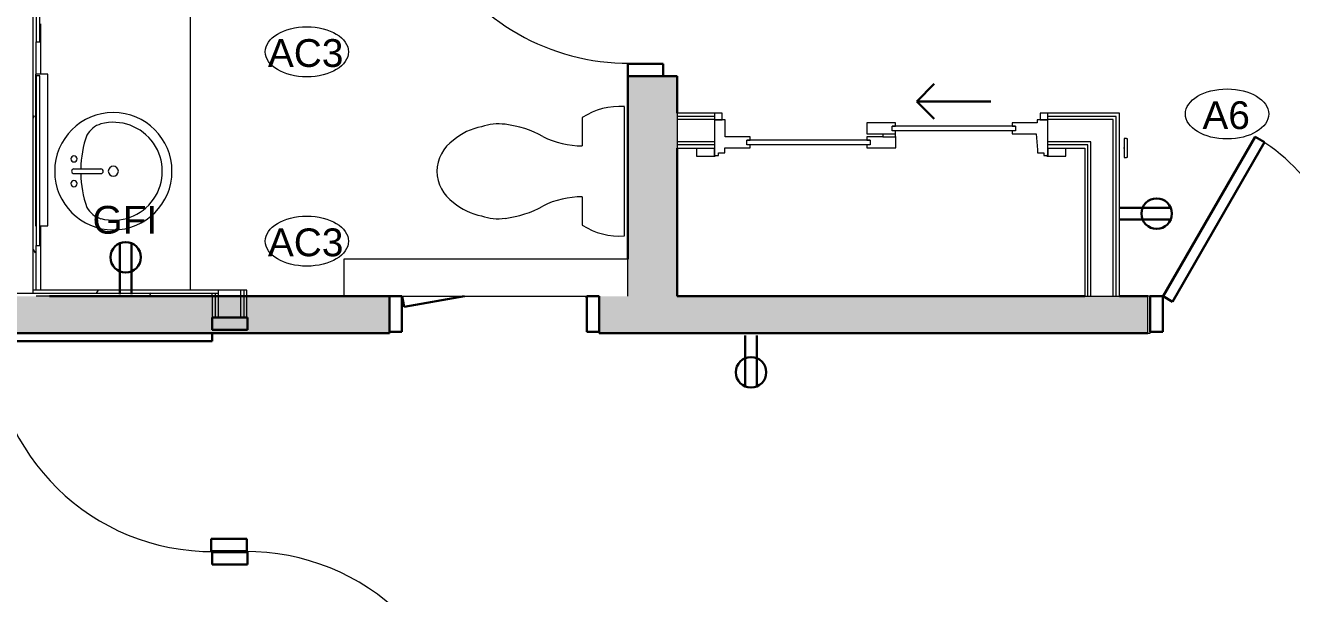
# Model space of a CAD drawing. Header units: inches. Extents: x -4688 to 1542, y -3558 to 978.
# Drawn here: x 787.5 to 992.6, y 394.6 to 486.6 of the extents above; entities that cross this region are included whole.
import ezdxf

# ---------------------------------------------------------------- set-up
doc = ezdxf.new("R2010")
doc.units = ezdxf.units.IN
doc.header["$MEASUREMENT"] = 0
for name, color, linetype, lineweight in [('A-ANNO-NOTE', 131, 'Continuous', 40), ('A-DETL-GENF', 92, 'Continuous', 18), ('A-DOOR', 31, 'Continuous', 18), ('A-DOOR-FRAM', 31, 'Continuous', 30), ('A-DOOR-GLAZ', 31, 'Continuous', 30), ('A-DOOR-OPNG', 31, 'Continuous', 30), ('A-WALL', 113, 'Continuous', 18), ('A-WALL-PATT', 111, 'Continuous', 18), ('I-WALL', 2, 'Continuous', 18), ('P-SANR-FIXT', 6, 'Continuous', 9), ('Q-CASE', 31, 'Continuous', 9), ('Q-SPCQ', 91, 'Continuous', 9), ('Q-SPCQ-IDEN', 132, 'Continuous', 9)]:
    doc.layers.add(name, color=color, linetype=linetype, lineweight=lineweight)
doc.styles.add('Arial', font='arial.ttf', dxfattribs={"height": 4.5})
doc.styles.add('Swis721 Lt BT', font='swissl.ttf', dxfattribs={"height": 4.5})
pattern_1 = [(0, (0, 0), (15.36, 3.84), [0.634, -10.886, 0.634, -10.886, -61.44]), (0, (0, 0), (15.36, 3.84), [-23.04, 0.634, -22.406, 0.634, -10.886, -26.88]), (0, (0, 0), (15.36, 3.84), [-57.6, 0.634, -7.046, 0.634, -18.566]), (120, (5.76, 1.92), (-11.005538, 11.38215), [0.634, -10.886, 0.634, -10.886, -61.44]), (120, (5.76, 1.92), (-11.005538, 11.38215), [-23.04, 0.634, -22.406, 0.634, -10.886, -26.88]), (120, (5.76, 1.92), (-11.005538, 11.38215), [-57.6, 0.634, -7.046, 0.634, -18.566]), (240, (7.68, 9.6), (-4.354462, -15.22215), [0.634, -10.886, 0.634, -10.886, -61.44]), (240, (7.68, 9.6), (-4.354462, -15.22215), [-23.04, 0.634, -22.406, 0.634, -10.886, -26.88]), (240, (7.68, 9.6), (-4.354462, -15.22215), [-57.6, 0.634, -7.046, 0.634, -18.566])]

# ---------------------------------------------------------------- blocks, each defined once
blk = doc.blocks.new('Single Flush - D1 2_6_ X 8_-8256020-1st Floor Power _ Signal')
at = {"layer": 'A-DOOR', "color": 8, "lineweight": 30}
for p, q in [((4.83, -3), (14.6, -1.28)), ((14.6, -1.28), (14.91, -3))]:
    blk.add_line(p, q, dxfattribs=at)
at = {"layer": 'A-DOOR', "lineweight": 9}
blk.add_arc((14.91, -3), 29.81, 179.5, 180.0005, dxfattribs=at)
at = {"layer": 'A-DOOR-FRAM', "color": 8}
for p, q in [((-17, 2.75), (-17, -3)), ((-17, 2.75), (-15, 2.75)), ((-15, 2.75), (-15, -3)), ((15, 2.75), (15, -3)), ((15, 2.75), (17, 2.75)), ((17, 2.75), (17, -3)), ((-17, -3), (-15, -3)), ((15, -3), (17, -3))]:
    blk.add_line(p, q, dxfattribs=at)
blk = doc.blocks.new('Vanity Counter Top w Round Sink Hole - 24_ Depth-7683044-1st Floor Power _ Signal')
at = {"layer": 'Q-CASE'}
for p, q in [((-51.26, -0.75), (-40.88, -0.75)), ((-16.3, -0.75), (-8.16, -0.75)), ((16.41, -0.75), (29.29, -0.75)), ((29.29, -25), (29.29, 0)), ((-51.26, -25), (29.29, -25))]:
    blk.add_line(p, q, dxfattribs=at)
blk = doc.blocks.new('Sink Vanity-Round - 19_ x 19_-4918671-1st Floor Power _ Signal')
at = {"layer": 'P-SANR-FIXT'}
for p, q in [((3.43, 9.73), (3.43, 5.36)), ((4.18, 9.73), (4.18, 5.36))]:
    blk.add_line(p, q, dxfattribs=at)
for centre, radius, start, end in [((3.81, 3.35), 9.5, 90, 270), ((3.81, 3.35), 9.5, 270, 90), ((3.81, -9.17), 17.81, 91.2067, 109.2086), ((1.81, 9.73), 0.5, 360, 180), ((1.81, 9.73), 0.5, 180, 360), ((3.81, 9.73), 0.375, 360, 180), ((3.81, -9.17), 17.81, 70.7914, 88.7933), ((5.81, 9.73), 0.5, 0, 180), ((5.81, 9.73), 0.5, 180, 360), ((0.05, 4.11), 4.12, 120.7927, 162.1904), ((7.56, 4.11), 4.12, 17.8096, 59.2073), ((3.81, 3.35), 7.93, 165.3071, 14.6929), ((3.81, 3.35), 0.812, 360, 180), ((3.81, 5.36), 0.375, 180, 360), ((3.81, 3.35), 0.813, 180, 360)]:
    blk.add_arc(centre, radius, start, end, dxfattribs=at)
blk = doc.blocks.new('Door-Sliding-JELD-WEN-2_Panel-Stationary_Active-Wide_Stile-EpicVue - D6 4_6_ X 8_-8222144-1st Floor Power _ Signal')
at = {"layer": 'A-DETL-GENF', "lineweight": 9}
for p, q in [((-26.86, 4.12), (-29.91, 4.12)), ((-29.91, 4.12), (-29.91, 2.86)), ((-26.86, 4.04), (-26.86, 4.12)), ((26.86, 4.12), (26.86, 4.04)), ((29.91, 4.12), (26.86, 4.12)), ((29.91, 2.86), (29.91, 4.12)), ((-29.91, 2.86), (-27, 2.86)), ((-27, 2.86), (-27, 4.04)), ((-27, 4.04), (-26.86, 4.04)), ((-26.34, 4.01), (-27, 4.01)), ((-27, 4.01), (-27, -1.74)), ((-26.34, 3.61), (-26.34, 4.01)), ((-25.34, 3.61), (-26.34, 3.61)), ((-25.34, 3.12), (-25.34, 3.61)), ((-25.11, 0.52), (-25.34, 3.12)), ((2.32, 2.8), (-2.37, 2.8)), ((-2.37, 2.8), (-2.37, 0.96)), ((1.78, 1.54), (1.78, 2.29)), ((1.78, 2.29), (2.32, 2.29)), ((2.32, 2.29), (2.32, 2.8)), ((21.2, 2.8), (21.2, 2.29)), ((25.33, 2.8), (21.2, 2.8)), ((21.2, 2.29), (21.75, 2.29)), ((21.75, 2.29), (21.75, 1.54)), ((26.34, 3.61), (25.33, 3.61)), ((25.33, 3.61), (25.33, 2.8)), ((27, 4.01), (26.34, 4.01)), ((26.34, 4.01), (26.34, 3.61)), ((26.86, 4.04), (27, 4.04)), ((27, 4.04), (27, 2.86)), ((27, -1.74), (27, 4.01)), ((27, 2.86), (29.91, 2.86)), ((-21.21, 0.52), (-25.11, 0.52)), ((-21.75, -0.74), (-21.75, 0.01)), ((-21.75, 0.01), (-21.21, 0.01)), ((-21.21, 0.01), (-21.21, 0.52)), ((-2.37, 0.96), (-2.32, 0.96)), ((-2.32, 1.01), (-2.32, 0.96)), ((-0.28, 1.01), (-2.32, 1.01)), ((-2.32, 0.96), (-2.32, 0.01)), ((-0.28, 0.52), (-2.32, 0.52)), ((-2.32, 0.01), (-1.78, 0.01)), ((-1.78, 0.01), (-1.78, -0.74)), ((-0.28, 0.52), (-0.28, 1.01)), ((-0.28, 1.01), (2.31, 1.01)), ((2.31, 0.52), (-0.28, 0.52)), ((2.31, 1.54), (1.78, 1.54)), ((2.31, 1.01), (2.31, 1.54)), ((2.31, -1.27), (2.31, 0.52)), ((21.75, 1.54), (21.21, 1.54)), ((21.21, 1.54), (21.21, 1.01)), ((21.21, 1.01), (25.25, 1.01)), ((25.25, 1.01), (25.25, -1.74)), ((-27, -1.74), (-25.25, -1.74)), ((-25.25, -1.74), (-25.25, -1.27)), ((-25.25, -1.27), (-21.22, -1.27)), ((-21.22, -0.74), (-21.75, -0.74)), ((-21.22, -1.27), (-21.22, -0.74)), ((-1.78, -0.74), (-2.31, -0.74)), ((-2.31, -0.74), (-2.31, -1.27)), ((-2.31, -1.27), (2.31, -1.27)), ((25.25, -1.74), (27, -1.74))]:
    blk.add_line(p, q, dxfattribs=at)
at = {"layer": 'A-DOOR-FRAM', "lineweight": 9}
for p, q in [((-25.75, -1.74), (-27, -1.74)), ((-27, -1.74), (-27, -2.81)), ((-25.75, -2.81), (-25.75, -1.74)), ((25.75, -1.74), (25.75, -2.81)), ((27, -1.74), (25.75, -1.74)), ((27, -2.81), (27, -1.74)), ((-27, -2.81), (-25.75, -2.81)), ((25.75, -2.81), (27, -2.81))]:
    blk.add_line(p, q, dxfattribs=at)
at = {"layer": 'A-DOOR-GLAZ', "lineweight": 9}
for p, q in [((1.78, 2.29), (21.75, 2.29)), ((-21.75, 0.01), (-1.78, 0.01)), ((1.78, 1.54), (21.75, 1.54)), ((-21.75, -0.74), (-1.78, -0.74))]:
    blk.add_line(p, q, dxfattribs=at)
at = {"layer": 'A-DOOR-OPNG'}
for p, q in [((-8.6, -1.92), (-5.77, -4.75)), ((-5.77, -4.75), (-17.77, -4.75)), ((-8.6, -7.58), (-5.77, -4.75))]:
    blk.add_line(p, q, dxfattribs=at)
blk = doc.blocks.new('Single Flush - D2 3_ X 8_-8252869-1st Floor Power _ Signal')
at = {"layer": 'A-DOOR', "lineweight": 30}
for p, q in [((0, 35.01), (-1.52, 34.14)), ((17.55, 4.62), (0, 35.01)), ((-1.52, 34.14), (15.52, 4.62)), ((15.74, 4.25), (16.39, 3.12)), ((17.91, 4), (17.76, 4.25)), ((16.39, 3.12), (17.91, 4))]:
    blk.add_line(p, q, dxfattribs=at)
at = {"layer": 'A-DOOR', "lineweight": 9}
blk.add_arc((17.91, 4), 35.81, 120, 180.5, dxfattribs=at)
at = {"layer": 'A-DOOR-FRAM'}
for p, q in [((-20, -1.75), (-20, 4)), ((-20, 4), (-18, 4)), ((-18, -1.75), (-18, 4)), ((18, -1.75), (18, 4)), ((18, 4), (20, 4)), ((20, -1.75), (20, 4)), ((-20, -1.75), (-18, -1.75)), ((18, -1.75), (20, -1.75))]:
    blk.add_line(p, q, dxfattribs=at)
blk = doc.blocks.new('P-Toilet-Floor-3D - Floor Mount-7330913-1st Floor Power _ Signal')
at = {"layer": 'P-SANR-FIXT'}
for p, q in [((10.46, -1.47), (-10.46, -1.47)), ((-8.7, -8.31), (-4.13, -8.31)), ((4.13, -8.31), (8.7, -8.31))]:
    blk.add_line(p, q, dxfattribs=at)
for centre, radius, start, end in [((0.69, -2.25), 11.19, 176.0012, 212.8527), ((-0.69, -2.25), 11.19, 327.1473, 3.9988), ((-17.85, -8.46), 13.72, 332.9997, 0.6089), ((17.85, -8.46), 13.72, 179.3911, 207.0003), ((9.41, -22.94), 17.16, 151.2397, 172.7867), ((-9.41, -22.94), 17.16, 7.2133, 28.7603), ((0.88, -21.86), 8.56, 172.7867, 198.8936), ((-0.88, -21.86), 8.56, 341.1064, 7.2133), ((2.68, -22.72), 10.08, 190.9157, 219.9319), ((-2.68, -22.72), 10.08, 320.0681, 349.0843), ((0.18, -25.42), 6.45, 215.8378, 268.4031), ((-0.18, -25.42), 6.45, 271.5969, 324.1622)]:
    blk.add_arc(centre, radius, start, end, dxfattribs=at)
blk = doc.blocks.new('HVAC_Other_LK-Systems_Room-Thermostat-S1-Dti-24V-NO - Room Thermostat S1 Dti 24V NO-6786672-1st Floor Power _ Signal')
at = {"layer": 'A-DETL-GENF', "lineweight": 9}
for p, q in [((-1.55, 0.12), (-1.55, -0.05)), ((-1.48, 0.12), (-1.55, 0.12)), ((-1.48, 0.12), (-1.55, 0.12)), ((-1.55, 0.12), (-1.55, -0.23)), ((-1.48, 0.28), (-1.48, 0.12)), ((1.48, 0.28), (-1.48, 0.28)), ((1.48, 0.28), (-1.48, 0.28)), ((-1.48, 0.28), (-1.48, 0.12)), ((1.48, 0.12), (1.48, 0.28)), ((1.48, 0.12), (1.48, 0.28)), ((1.55, 0.12), (1.48, 0.12)), ((1.55, 0.12), (1.48, 0.12)), ((1.55, -0.23), (1.55, 0.12)), ((1.55, -0.23), (1.55, 0.12)), ((-1.55, -0.05), (-1.55, -0.23)), ((-1.55, -0.23), (-0.76, -0.25)), ((-1.55, -0.23), (-0.76, -0.25)), ((-0.76, -0.25), (0, -0.26)), ((-0.76, -0.25), (-0.06, -0.26)), ((-0.06, -0.26), (-0.06, -0.3)), ((-0.06, -0.3), (0.06, -0.3)), ((-0.06, -0.3), (0.06, -0.3)), ((0, -0.26), (0.76, -0.25)), ((0.06, -0.26), (0.76, -0.25)), ((0.06, -0.3), (0.06, -0.26)), ((0.06, -0.3), (0.06, -0.26)), ((0.76, -0.25), (1.55, -0.23)), ((0.76, -0.25), (1.55, -0.23))]:
    blk.add_line(p, q, dxfattribs=at)
blk = doc.blocks.new('Mirror46 - Mirror-7339529-1st Floor Power _ Signal')
at = {"layer": 'Q-SPCQ'}
for p, q in [((-995, -994.03), (-1019.57, -994.03)), ((-1019.57, -994.03), (-1019.57, -994.15)), ((-1019.57, -994.76), (-1019.57, -996.03)), ((-995, -996.03), (-995, -994.03)), ((-1019.57, -996.03), (-995, -996.03))]:
    blk.add_line(p, q, dxfattribs=at)
blk = doc.blocks.new('Single Flush - D1 2_6_ X 8_-8255838-1st Floor Power _ Signal')
at = {"layer": 'A-DOOR', "lineweight": 30}
for p, q in [((-1.52, -27.94), (13.39, -2.12)), ((14.91, -3), (0, -28.82)), ((13.39, -2.12), (14.91, -3)), ((0, -28.82), (-1.52, -27.94))]:
    blk.add_line(p, q, dxfattribs=at)
at = {"layer": 'A-DOOR', "lineweight": 9}
blk.add_arc((14.91, -3), 29.81, 179.5, 240, dxfattribs=at)
at = {"layer": 'A-DOOR-FRAM'}
for p, q in [((-17, 2.75), (-17, -3)), ((-17, 2.75), (-15, 2.75)), ((-15, 2.75), (-15, -3)), ((15, 2.75), (15, -3)), ((15, 2.75), (17, 2.75)), ((17, 2.75), (17, -3)), ((-17, -3), (-15, -3)), ((15, -3), (17, -3))]:
    blk.add_line(p, q, dxfattribs=at)
blk = doc.blocks.new('Single Flush - D2 3_ X 8_-8252890-1st Floor Power _ Signal')
at = {"layer": 'A-DOOR', "lineweight": 30}
for p, q in [((16.15625, 38.625), (16.15625, 2.8125)), ((17.90625, 38.625), (16.15625, 38.625)), ((17.90625, 2.8125), (17.90625, 38.625)), ((16.15625, 2.8125), (17.90625, 2.8125))]:
    blk.add_line(p, q, dxfattribs=at)
at = {"layer": 'A-DOOR', "lineweight": 9}
blk.add_arc((17.90625, 2.8125), 35.8125, 90, 180.5, dxfattribs=at)
at = {"layer": 'A-DOOR-FRAM'}
for p, q in [((-20, -2.9375), (-20, 2.8125)), ((-20, 2.8125), (-18, 2.8125)), ((-18, -2.9375), (-18, 2.8125)), ((18.000004, -2.9375), (18.000004, 2.8125)), ((18.000004, 2.8125), (20.000004, 2.8125)), ((20.000004, -2.9375), (20.000004, 2.8125)), ((-20, -2.9375), (-18, -2.9375)), ((18.000004, -2.9375), (20.000004, -2.9375))]:
    blk.add_line(p, q, dxfattribs=at)
blk = doc.blocks.new('Single Flush - D2 3_ X 8_-V121-1st Floor Power _ Signal')
at = {"layer": 'A-DOOR', "lineweight": 30}
for p, q in [((16.16, 38.62), (16.16, 2.81)), ((17.44, 38.62), (16.16, 38.62)), ((16.16, 2.81), (17.44, 2.81))]:
    blk.add_line(p, q, dxfattribs=at)
at = {"layer": 'A-DOOR', "lineweight": 9}
blk.add_arc((17.91, 2.81), 35.81, 90.7477, 180.5, dxfattribs=at)
at = {"layer": 'A-DOOR-FRAM'}
for p, q in [((-20, -2.94), (-20, 2.81)), ((-20, 2.81), (-18, 2.81)), ((-18, -2.94), (-18, 2.81)), ((18, -2.94), (18, 2.81)), ((18, 2.81), (20, 2.81)), ((20, -2.94), (20, 2.81)), ((-20, -2.94), (-18, -2.94)), ((18, -2.94), (20, -2.94))]:
    blk.add_line(p, q, dxfattribs=at)
blk = doc.blocks.new('Mirror79 - Mirror-8017247-1st Floor Power _ Signal')
at = {"layer": 'Q-SPCQ'}
for p, q in [((-1001.09, -994.03), (-1035.82, -994.03)), ((-1035.82, -994.03), (-1035.82, -994.64)), ((-1035.82, -994.64), (-1001.09, -994.64)), ((-1001.09, -994.64), (-1001.09, -994.03))]:
    blk.add_line(p, q, dxfattribs=at)
blk = doc.blocks.new('Mirror80 - Mirror-8017259-1st Floor Power _ Signal')
at = {"layer": 'Q-SPCQ'}
for p, q in [((-1001.09, -994.03), (-1028.55, -994.03)), ((-1028.55, -994.03), (-1028.55, -994.64)), ((-1028.55, -994.64), (-1001.09, -994.64)), ((-1001.09, -994.64), (-1001.09, -994.03))]:
    blk.add_line(p, q, dxfattribs=at)
blk = doc.blocks.new('Appliance_Specialty Equipment Tag - Standard-3515593-1st Floor Power _ Signal')
at = {"layer": 'Q-SPCQ-IDEN'}
blk.add_ellipse((-0.0499, 0.0037), major_axis=(-0.1406, 0), ratio=0.600473, dxfattribs=at)

msp = doc.modelspace()

# ---------------------------------------------------------------- hatches: boundary and pattern name
at = {"layer": 'A-WALL-PATT', "lineweight": 9}
h = msp.add_hatch(dxfattribs=at)
h.set_pattern_fill('FP_1', color=256, style=0, pattern_type=2)
h.set_pattern_definition(pattern_1)
h.paths.add_polyline_path([(789.15, 443.76), (789.28, 443.76), (789.28, 454.15), (789.15, 454.15), (789.15, 478.72), (789.28, 478.72), (789.28, 486.86), (789.15, 486.86), (789.15, 511.43), (789.28, 511.43), (789.28, 567.01), (788.78, 567.01), (788.78, 443.76)], flags=0)
h = msp.add_hatch(color=7, dxfattribs=at)
h.paths.add_polyline_path([(885.11, 442.76), (893.11, 442.76), (893.11, 478.41), (885.11, 478.41), (885.11, 448.76)], flags=0)
h.paths.add_polyline_path([(889.43, 521.1), (893.11, 521.1), (893.11, 554.01), (885.11, 554.01), (885.11, 521.1)], flags=0)
h = msp.add_hatch(dxfattribs=at)
h.set_pattern_fill('FP_1', color=256, style=0, pattern_type=2)
h.set_pattern_definition(pattern_1)
h.paths.add_polyline_path([(817.78, 442.76), (817.78, 443.26), (785.78, 443.26), (785.78, 442.76), (809.12, 442.76)], flags=0)
h = msp.add_hatch(dxfattribs=at)
h.set_pattern_fill('FP_1', color=256, style=0, pattern_type=2)
h.set_pattern_definition(pattern_1)
h.paths.add_polyline_path([(809.12, 443.26), (818.78, 443.26), (818.78, 443.76), (788.78, 443.76), (788.78, 443.26), (789.28, 443.26)], flags=0)
h = msp.add_hatch(color=7, dxfattribs=at)
h.paths.add_polyline_path([(1087.74, 436.76), (1087.74, 442.76), (1003.74, 442.76), (1003.74, 436.76), (1050.05, 436.76)], flags=0)
h.paths.add_polyline_path([(969.36, 436.76), (969.36, 442.76), (880.49, 442.76), (880.49, 436.76), (942.97, 436.76)], flags=0)
h.paths.add_polyline_path([(835.89, 436.76), (846.49, 436.76), (846.49, 442.76), (679.78, 442.76), (679.78, 436.76), (809.12, 436.76)], flags=0)
h.paths.add_polyline_path([(645.78, 436.76), (645.78, 442.76), (608.4, 442.76), (608.4, 436.76), (621.73, 436.76)], flags=0)
h.paths.add_polyline_path([(568.4, 436.76), (568.4, 442.76), (480.78, 442.76), (480.78, 436.76), (568.19, 436.76)], flags=0)

# ---------------------------------------------------------------- linework, layer by layer
at = {"layer": 'A-ANNO-NOTE', "lineweight": 30}
for p, q in [((964.78, 457.1), (973.04, 457.1)), ((964.78, 455.18), (973.04, 455.18)), ((802.82, 443.09), (802.82, 451.35)), ((804.74, 443.09), (804.74, 451.35)), ((904.11, 436.43), (904.11, 428.17)), ((906.03, 436.43), (906.03, 428.17))]:
    msp.add_line(p, q, dxfattribs=at)
for centre in [(970.76, 456.14), (803.78, 449.07), (905.07, 430.45)]:
    msp.add_circle(centre, 2.47, dxfattribs=at)
at = {"layer": 'A-WALL'}
for p, q in [((788.78, 443.26), (788.78, 567.01)), ((893.11, 472.38), (893.11, 466.76)), ((899.14, 471.88), (893.11, 471.88)), ((964.23, 471.88), (953.14, 471.88)), ((964.23, 442.76), (964.23, 471.88)), ((899.14, 471.38), (893.11, 471.38)), ((963.73, 471.38), (953.14, 471.38)), ((963.73, 442.76), (963.73, 471.38)), ((899.14, 467.76), (893.11, 467.76)), ((960.11, 467.76), (953.14, 467.76)), ((960.11, 442.76), (960.11, 467.76)), ((899.14, 467.26), (893.11, 467.26)), ((959.61, 467.26), (953.14, 467.26)), ((959.61, 442.76), (959.61, 467.26)), ((885.11, 448.76), (839.11, 448.76)), ((839.11, 448.76), (839.11, 442.76)), ((885.11, 442.76), (885.11, 448.76)), ((785.78, 443.26), (818.78, 443.26)), ((789.28, 443.76), (788.78, 443.76)), ((817.78, 442.76), (817.78, 443.26)), ((818.28, 443.26), (818.28, 439.32)), ((818.78, 443.76), (818.78, 439.32)), ((822.4, 443.76), (822.4, 439.32)), ((822.9, 443.76), (822.9, 439.32)), ((846.49, 442.76), (880.49, 442.76)), ((959.11, 442.76), (964.73, 442.76)), ((969.74, 442.76), (969.36, 442.76)), ((969.74, 436.76), (969.74, 442.76)), ((969.36, 436.76), (969.74, 436.76))]:
    msp.add_line(p, q, dxfattribs=at)
at = {"layer": 'A-WALL', "color": 8, "lineweight": 30}
for p, q in [((885.11, 478.41), (885.11, 448.76)), ((893.11, 478.41), (885.11, 478.41)), ((893.11, 472.38), (893.11, 478.41)), ((893.11, 442.76), (893.11, 466.76)), ((846.49, 442.76), (791.46, 442.76)), ((846.49, 436.76), (846.49, 442.76)), ((880.49, 442.76), (880.49, 436.76)), ((959.11, 442.76), (893.11, 442.76)), ((969.36, 442.76), (964.73, 442.76)), ((679.78, 436.76), (846.49, 436.76)), ((880.49, 436.76), (969.36, 436.76))]:
    msp.add_line(p, q, dxfattribs=at)
at = {"layer": 'A-WALL', "color": 55}
msp.add_line((791.46, 442.76), (789.28, 442.76), dxfattribs=at)
at = {"layer": 'A-WALL', "lineweight": 9}
msp.add_line((969.36, 436.76), (969.36, 442.76), dxfattribs=at)
at = {"layer": 'I-WALL'}
for p, q in [((789.28, 478.72), (789.28, 483.96)), ((899.14, 472.38), (893.11, 472.38)), ((964.73, 472.38), (953.14, 472.38)), ((964.73, 442.76), (964.73, 472.38)), ((893.11, 466.76), (899.14, 466.76)), ((953.14, 466.76), (959.11, 466.76)), ((959.11, 466.76), (959.11, 442.76)), ((789.28, 443.76), (789.28, 450.97)), ((823.4, 443.76), (789.28, 443.76)), ((823.4, 439.32), (823.4, 443.76)), ((817.78, 442.76), (817.78, 439.32)), ((817.78, 439.32), (823.4, 439.32))]:
    msp.add_line(p, q, dxfattribs=at)

# ---------------------------------------------------------------- block references
at = {"layer": 'A-DOOR'}
for name, p, rotation in [('Single Flush - D2 3_ X 8_-8252869-1st Floor Power _ Signal', (889.11, 498.41), 89.9999999999999), ('Door-Sliding-JELD-WEN-2_Panel-Stationary_Active-Wide_Stile-EpicVue - D6 4_6_ X 8_-8222144-1st Floor Power _ Signal', (926.14, 469.57), 180), ('Single Flush - D1 2_6_ X 8_-8255838-1st Floor Power _ Signal', (986.74, 439.76), 180), ('Single Flush - D1 2_6_ X 8_-8256020-1st Floor Power _ Signal', (863.49, 439.76), 180), ('Single Flush - D2 3_ X 8_-V121-1st Floor Power _ Signal', (820.59, 419.32), 90.00000000000011), ('Single Flush - D2 3_ X 8_-8252890-1st Floor Power _ Signal', (820.59, 383.51), 269.9999999999999)]:
    msp.add_blockref(name, p, dxfattribs=dict(at, rotation=rotation))
at = {"layer": 'P-SANR-FIXT'}
for name, p, rotation in [('Sink Vanity-Round - 19_ x 19_-4918671-1st Floor Power _ Signal', (805.13, 459.19), 89.99999999999821), ('P-Toilet-Floor-3D - Floor Mount-7330913-1st Floor Power _ Signal', (886.05, 462.99), 270.0000000000003)]:
    msp.add_blockref(name, p, dxfattribs=dict(at, rotation=rotation))
at = {"layer": 'Q-CASE', "rotation": 90.00000000000078}
msp.add_blockref('Vanity Counter Top w Round Sink Hole - 24_ Depth-7683044-1st Floor Power _ Signal', (789.28, 495.02), dxfattribs=at)
at = {"layer": 'Q-SPCQ'}
for name, p, rotation in [('Mirror79 - Mirror-8017247-1st Floor Power _ Signal', (-204.75, 1519.77), 90.00000000000001), ('Mirror46 - Mirror-7339529-1st Floor Power _ Signal', (-204.87, 1473.72), 90), ('Mirror80 - Mirror-8017259-1st Floor Power _ Signal', (-204.75, 1479.52), 90.00000000000001), ('HVAC_Other_LK-Systems_Room-Thermostat-S1-Dti-24V-NO - Room Thermostat S1 Dti 24V NO-6786672-1st Floor Power _ Signal', (965.74, 466.76), 269.9999999999998)]:
    msp.add_blockref(name, p, dxfattribs=dict(at, rotation=rotation))
at = {"layer": 'Q-SPCQ-IDEN', "xscale": 47.99999999999997, "yscale": 47.99999999999997, "zscale": 47.99999999999997}
for p in [(835.52, 482.16), (984.57, 472.1), (835.52, 451.51)]:
    msp.add_blockref('Appliance_Specialty Equipment Tag - Standard-3515593-1st Floor Power _ Signal', p, dxfattribs=at)

# ---------------------------------------------------------------- texts
at = {"layer": 'A-ANNO-NOTE', "lineweight": 9, "insert": (798.41, 457.39), "char_height": 4.5, "width": 11.9685, "attachment_point": 1, "style": 'Swis721 Lt BT'}
msp.add_mtext('GFI', dxfattribs=at)
at = {"layer": 'Q-SPCQ-IDEN', "char_height": 4.5, "attachment_point": 1, "style": 'Arial'}
for s, insert, width in [('AC3', (826.82, 484.39), 14.9985), ('A6', (978.18, 474.33), 9.393), ('AC3', (826.82, 453.74), 14.9985)]:
    msp.add_mtext(s, dxfattribs=dict(at, insert=insert, width=width))

doc.saveas('drawing.dxf')
